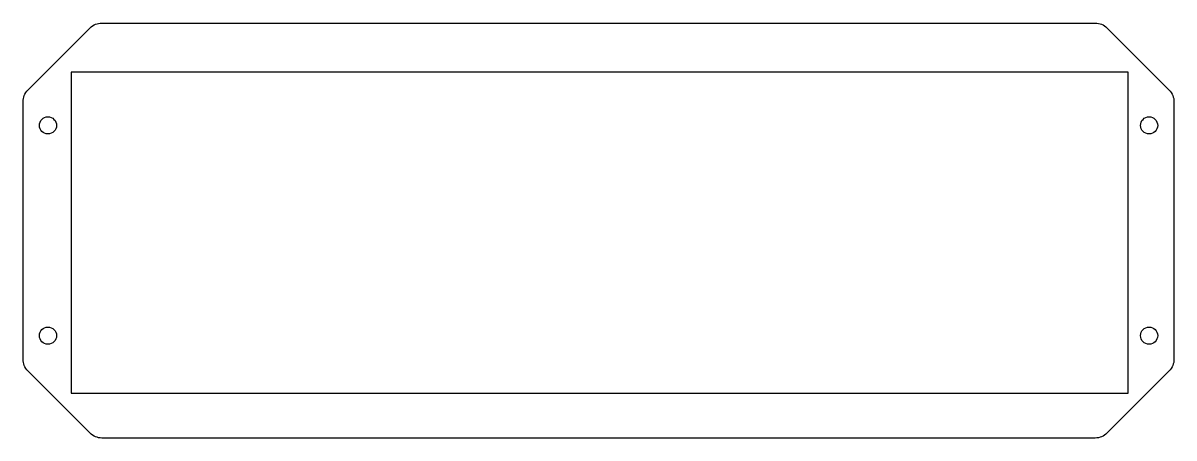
# Model space of a CAD drawing. Header units: millimetres. Extents: x -208 to 0, y 0 to 75.
import ezdxf

# ---------------------------------------------------------------- set-up
doc = ezdxf.new("R2010")
doc.units = ezdxf.units.MM
doc.layers.get('0').update_dxf_attribs({"linetype": 'CONTINUOUS'})

msp = doc.modelspace()

# ---------------------------------------------------------------- linework, layer by layer
msp.add_lwpolyline([(-13.96, 74.88, -0.198912), (-11.84, 74.01), (-0.6, 62.76, -0.198912), (0.28, 60.64), (0.28, 14.13, -0.198912), (-0.6, 12.01), (-11.84, 0.76, -0.198912), (-13.96, -0.12), (-193.48, -0.12, -0.198912), (-195.6, 0.76), (-206.84, 12.01, -0.198912), (-207.72, 14.13), (-207.72, 60.64, -0.198912), (-206.84, 62.76), (-195.6, 74.01, -0.198912), (-193.48, 74.88)], format="xyb", close=True)
msp.add_lwpolyline([(-199, 66), (-199, 8), (-8, 8), (-8, 66)], close=True)
for centre in [(-203.22, 56.38), (-4.22, 56.38), (-203.22, 18.38), (-4.22, 18.38)]:
    msp.add_circle(centre, 1.55)

doc.saveas('drawing.dxf')
